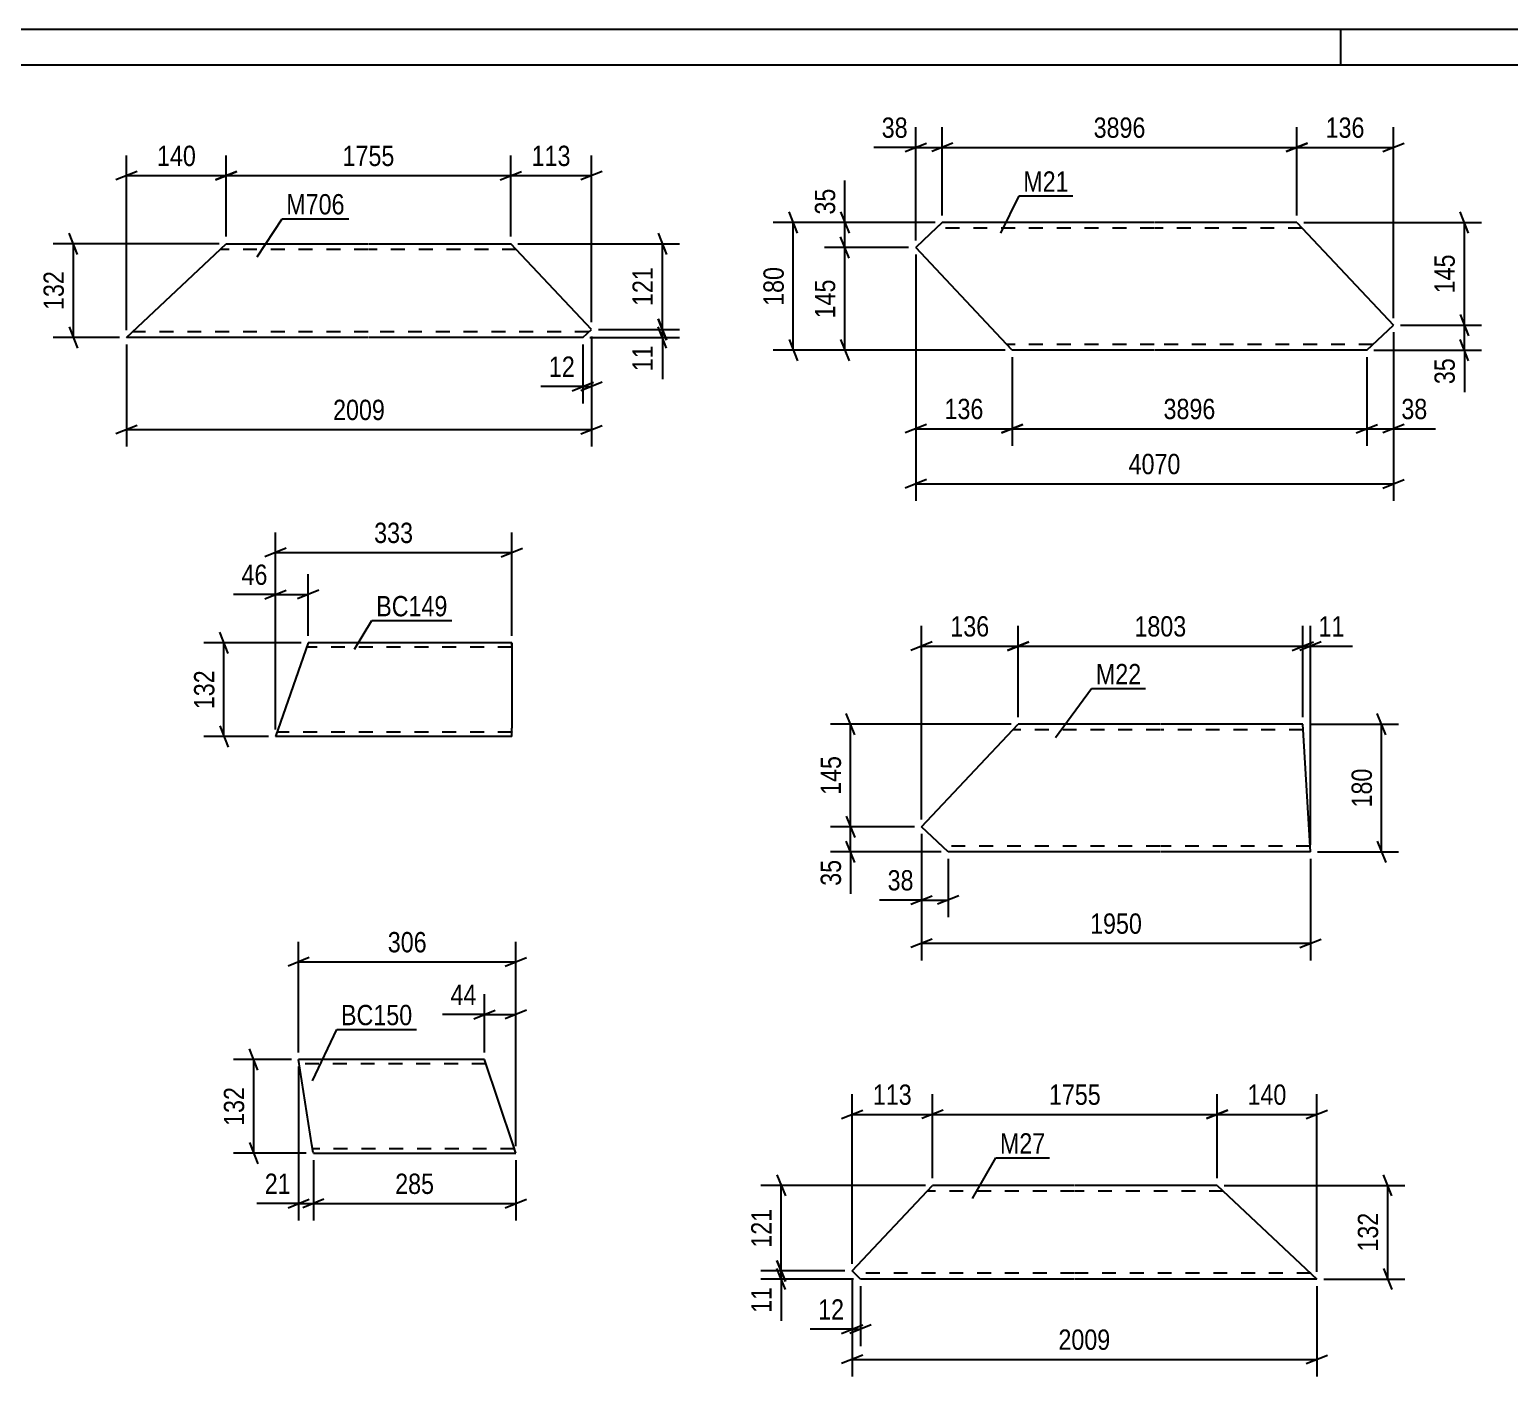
# Model space of a CAD drawing. Header units: millimetres. Extents: x 0 to 594, y 0 to 420.
# Drawn here: x 199.2 to 407.7, y 230.2 to 420 of the extents above; entities that cross this region are included whole.
import ezdxf

# ---------------------------------------------------------------- set-up
doc = ezdxf.new("R2010")
doc.units = ezdxf.units.MM
doc.linetypes.add('DXK_LINE_DOT2', pattern=[3.9198, 1.9599, -1.9599])
doc.styles.add('Arial Narrow', font='ARIALN.TTF', dxfattribs={"height": 0.2})

# ---------------------------------------------------------------- blocks, each defined once
blk = doc.blocks.new('Unknown-389636974-24141')
at = {"color": 5, "linetype": 'Continuous'}
for p, q in [((594, 420), (0, 420)), ((384, 415), (384, 420)), ((589, 415), (5, 415))]:
    blk.add_line(p, q, dxfattribs=at)
blk = doc.blocks.new('Part-389636974-56845 - 56841')
at = {"color": 2, "linetype": 'Continuous'}
for p, q in [((327.84, 392.81), (326.14, 391.21)), ((357.69, 392.81), (327.84, 392.81)), ((377.79, 392.81), (357.79, 392.81)), ((377.79, 392.81), (391.4, 378.34)), ((326.14, 391.21), (324.09, 389.28)), ((336.19, 376.41), (324.09, 389.28)), ((387.64, 374.81), (391.4, 378.34)), ((337.69, 374.81), (336.19, 376.41)), ((357.69, 374.81), (337.69, 374.81)), ((387.64, 374.81), (357.79, 374.81))]:
    blk.add_line(p, q, dxfattribs=at)
at = {"color": 7, "linetype": 'DXK_LINE_DOT2'}
for p, q in [((327.84, 392.81), (326.79, 391.82)), ((357.69, 392.01), (326.99, 392.01)), ((378.54, 392.01), (357.79, 392.01)), ((337.58, 374.93), (336.19, 376.41)), ((357.69, 375.61), (336.94, 375.61)), ((388.49, 375.61), (357.79, 375.61))]:
    blk.add_line(p, q, dxfattribs=at)
blk = doc.blocks.new('Part-389636974-56893 - 56892')
at = {"color": 2, "linetype": 'Continuous'}
for p, q in [((315.12, 245.04), (326.47, 257.11)), ((346.47, 257.11), (326.47, 257.11)), ((366.57, 257.11), (346.57, 257.11)), ((366.57, 257.11), (380.6, 243.91)), ((316.32, 243.91), (315.12, 245.04)), ((346.47, 243.91), (316.32, 243.91)), ((380.6, 243.91), (346.57, 243.91))]:
    blk.add_line(p, q, dxfattribs=at)
at = {"color": 7, "linetype": 'DXK_LINE_DOT2'}
for p, q in [((346.47, 256.31), (325.71, 256.31)), ((367.42, 256.31), (346.57, 256.31)), ((346.47, 244.71), (315.47, 244.71)), ((379.75, 244.71), (346.57, 244.71)), ((379.5, 244.94), (379.55, 244.9)), ((379.69, 244.77), (379.75, 244.71))]:
    blk.add_line(p, q, dxfattribs=at)
blk = doc.blocks.new('Part-389636974-56856 - 56855')
at = {"color": 2, "linetype": 'Continuous'}
for p, q in [((324.91, 307.65), (338.52, 322.11)), ((358.52, 322.11), (338.52, 322.11)), ((378.62, 322.11), (358.62, 322.11)), ((379.72, 304.11), (378.62, 322.11)), ((328.67, 304.11), (324.91, 307.65)), ((358.52, 304.11), (328.67, 304.11)), ((379.72, 304.11), (358.62, 304.11))]:
    blk.add_line(p, q, dxfattribs=at)
at = {"color": 7, "linetype": 'DXK_LINE_DOT2'}
for p, q in [((358.52, 321.31), (337.77, 321.31)), ((378.67, 321.31), (358.62, 321.31)), ((328.67, 304.11), (326.97, 305.71)), ((358.52, 304.91), (327.82, 304.91)), ((379.68, 304.91), (358.62, 304.91)), ((379.68, 304.91), (379.67, 304.98))]:
    blk.add_line(p, q, dxfattribs=at)
blk = doc.blocks.new('Part-389636974-60917 - 60916')
at = {"color": 2, "linetype": 'Continuous'}
for p, q in [((263.32, 274.84), (237.14, 274.84)), ((239.02, 262.84), (237.14, 274.84)), ((267.35, 262.84), (263.32, 274.84)), ((239.2, 261.73), (239.02, 262.84)), ((267.75, 261.64), (267.35, 262.84)), ((239.2, 261.73), (239.21, 261.64)), ((239.21, 261.64), (267.75, 261.64))]:
    blk.add_line(p, q, dxfattribs=at)
at = {"color": 7, "linetype": 'DXK_LINE_DOT2'}
for p, q in [((263.52, 274.24), (237.23, 274.24)), ((239.16, 261.99), (239.02, 262.84)), ((267.55, 262.24), (239.12, 262.24))]:
    blk.add_line(p, q, dxfattribs=at)
blk = doc.blocks.new('Part-389636974-60925 - 60924')
at = {"color": 2, "linetype": 'Continuous'}
for p, q in [((238.49, 333.56), (233.87, 320.36)), ((267.18, 333.56), (238.49, 333.56)), ((267.18, 333.56), (267.18, 333.47)), ((267.18, 333.47), (267.18, 333.21)), ((267.18, 333.21), (267.18, 332.36)), ((267.18, 332.36), (267.18, 321.56)), ((267.18, 320.36), (267.18, 321.56)), ((267.18, 320.36), (233.87, 320.36))]:
    blk.add_line(p, q, dxfattribs=at)
at = {"color": 7, "linetype": 'DXK_LINE_DOT2'}
for p, q in [((267.18, 332.96), (238.28, 332.96)), ((267.18, 333.21), (267.18, 333.56)), ((267.18, 332.82), (267.18, 332.36)), ((267.18, 320.96), (267.18, 321.56)), ((267.18, 320.96), (234.08, 320.96)), ((267.18, 321.01), (267.18, 320.96)), ((267.18, 320.36), (267.18, 320.46))]:
    blk.add_line(p, q, dxfattribs=at)
blk = doc.blocks.new('Part-389636974-57130 - 57129')
at = {"color": 2, "linetype": 'Continuous'}
for p, q in [((212.9, 376.62), (226.94, 389.82)), ((226.94, 389.82), (246.94, 389.82)), ((247.04, 389.82), (267.04, 389.82)), ((278.39, 377.75), (267.04, 389.82)), ((277.18, 376.62), (278.39, 377.75)), ((246.94, 376.62), (212.9, 376.62)), ((277.18, 376.62), (247.04, 376.62))]:
    blk.add_line(p, q, dxfattribs=at)
at = {"color": 7, "linetype": 'DXK_LINE_DOT2'}
for p, q in [((246.94, 389.02), (226.09, 389.02)), ((267.79, 389.02), (247.04, 389.02)), ((213.75, 377.42), (213.82, 377.48)), ((246.94, 377.42), (213.75, 377.42)), ((278.03, 377.42), (247.04, 377.42))]:
    blk.add_line(p, q, dxfattribs=at)
blk = doc.blocks.new('StraightDimension-389636974-57351 - 56841')
at = {"color": 7, "linetype": 'Continuous'}
for p, q in [((400.8, 379.84), (402, 376.84)), ((392.4, 378.34), (403.8, 378.34)), ((401.4, 374.81), (401.4, 378.34)), ((402, 373.31), (400.8, 376.31)), ((388.64, 374.81), (403.8, 374.81))]:
    blk.add_line(p, q, dxfattribs=at)
at = {"color": 0}
blk.add_wipeout([(400.65, 374.28), (396.45, 374.28), (396.45, 369.43), (400.65, 369.43)], dxfattribs=at)
at = {"color": 7, "linetype": 'Continuous'}
blk.add_line((401.4, 374.81), (401.4, 368.9), dxfattribs=at)
blk.add_line((401.4, 374.81), (401.4, 368.9), dxfattribs=at)
at = {"color": 3, "style": 'Arial Narrow'}
blk.add_text('35', height=2.863, rotation=90.0002, dxfattribs=at).set_placement((400.05, 370.03))
blk = doc.blocks.new('StraightDimension-389636974-57342 - 56841')
at = {"color": 7, "linetype": 'Continuous'}
for p, q in [((313.49, 394.31), (314.69, 391.31)), ((326.84, 392.81), (311.24, 392.81)), ((314.09, 389.28), (314.09, 392.81)), ((314.69, 387.78), (313.49, 390.78)), ((323.09, 389.28), (311.24, 389.28))]:
    blk.add_line(p, q, dxfattribs=at)
at = {"color": 0}
blk.add_wipeout([(313.34, 398.19), (309.14, 398.19), (309.14, 393.33), (313.34, 393.33)], dxfattribs=at)
at = {"color": 7, "linetype": 'Continuous'}
blk.add_line((314.09, 392.81), (314.09, 398.71), dxfattribs=at)
blk.add_line((314.09, 392.81), (314.09, 398.71), dxfattribs=at)
at = {"color": 3, "style": 'Arial Narrow'}
blk.add_text('35', height=2.863, rotation=90.0002, dxfattribs=at).set_placement((312.74, 393.93))
blk = doc.blocks.new('StraightDimension-389636974-57343 - 56841')
at = {"color": 7, "linetype": 'Continuous'}
for p, q in [((314.69, 387.78), (313.49, 390.78)), ((323.09, 389.28), (311.24, 389.28)), ((314.09, 374.81), (314.09, 389.28)), ((313.49, 376.31), (314.69, 373.31)), ((336.69, 374.81), (311.24, 374.81))]:
    blk.add_line(p, q, dxfattribs=at)
at = {"color": 0}
blk.add_wipeout([(313.34, 385.38), (309.14, 385.38), (309.14, 378.7), (313.34, 378.7)], dxfattribs=at)
at = {"color": 3, "style": 'Arial Narrow'}
blk.add_text('145', height=2.863, rotation=90.0002, dxfattribs=at).set_placement((312.74, 379.3))
blk = doc.blocks.new('StraightDimension-389636974-57358 - 56841')
at = {"color": 7, "linetype": 'Continuous'}
for p, q in [((324.09, 388.28), (324.09, 353.59)), ((391.4, 377.34), (391.4, 353.59)), ((325.59, 356.59), (322.59, 355.39)), ((389.9, 355.39), (392.9, 356.59)), ((324.09, 355.99), (391.4, 355.99))]:
    blk.add_line(p, q, dxfattribs=at)
at = {"color": 0}
blk.add_wipeout([(362, 356.74), (362, 360.94), (353.49, 360.94), (353.49, 356.74)], dxfattribs=at)
at = {"color": 3, "style": 'Arial Narrow'}
blk.add_text('4070', height=2.863, dxfattribs=at).set_placement((354.09, 357.34))
blk = doc.blocks.new('StraightDimension-389636974-57350 - 56841')
at = {"color": 7, "linetype": 'Continuous'}
for p, q in [((402, 391.31), (400.8, 394.31)), ((378.79, 392.81), (403.8, 392.81)), ((401.4, 378.34), (401.4, 392.81)), ((400.8, 379.84), (402, 376.84)), ((392.4, 378.34), (403.8, 378.34))]:
    blk.add_line(p, q, dxfattribs=at)
at = {"color": 0}
blk.add_wipeout([(400.65, 388.92), (396.45, 388.92), (396.45, 382.23), (400.65, 382.23)], dxfattribs=at)
at = {"color": 3, "style": 'Arial Narrow'}
blk.add_text('145', height=2.863, rotation=90.0002, dxfattribs=at).set_placement((400.05, 382.83))
blk = doc.blocks.new('StraightDimension-389636974-63419 - 56841')
at = {"color": 7, "linetype": 'Continuous'}
for p, q in [((391.4, 377.34), (391.4, 361.35)), ((387.64, 373.81), (387.64, 361.35)), ((386.14, 363.15), (389.14, 364.35)), ((387.64, 363.75), (391.4, 363.75)), ((392.9, 364.35), (389.9, 363.15))]:
    blk.add_line(p, q, dxfattribs=at)
at = {"color": 0}
blk.add_wipeout([(396.78, 364.5), (396.78, 368.7), (391.92, 368.7), (391.92, 364.5)], dxfattribs=at)
at = {"color": 7, "linetype": 'Continuous'}
blk.add_line((391.4, 363.75), (397.31, 363.75), dxfattribs=at)
blk.add_line((391.4, 363.75), (397.31, 363.75), dxfattribs=at)
at = {"color": 3, "style": 'Arial Narrow'}
blk.add_text('38', height=2.863, dxfattribs=at).set_placement((392.52, 365.1))
blk = doc.blocks.new('StraightDimension-389636974-63420 - 56841')
at = {"color": 7, "linetype": 'Continuous'}
for p, q in [((337.69, 373.81), (337.69, 361.35)), ((387.64, 373.81), (387.64, 361.35)), ((339.19, 364.35), (336.19, 363.15)), ((337.69, 363.75), (387.64, 363.75)), ((386.14, 363.15), (389.14, 364.35))]:
    blk.add_line(p, q, dxfattribs=at)
at = {"color": 0}
blk.add_wipeout([(366.92, 364.5), (366.92, 368.7), (358.41, 368.7), (358.41, 364.5)], dxfattribs=at)
at = {"color": 3, "style": 'Arial Narrow'}
blk.add_text('3896', height=2.863, dxfattribs=at).set_placement((359.01, 365.1))
blk = doc.blocks.new('StraightDimension-389636974-63421 - 56841')
at = {"color": 7, "linetype": 'Continuous'}
for p, q in [((324.09, 388.28), (324.09, 361.35)), ((337.69, 373.81), (337.69, 361.35)), ((325.59, 364.35), (322.59, 363.15)), ((324.09, 363.75), (337.69, 363.75)), ((336.19, 363.15), (339.19, 364.35))]:
    blk.add_line(p, q, dxfattribs=at)
at = {"color": 0}
blk.add_wipeout([(334.23, 364.5), (334.23, 368.7), (327.55, 368.7), (327.55, 364.5)], dxfattribs=at)
at = {"color": 3, "style": 'Arial Narrow'}
blk.add_text('136', height=2.863, dxfattribs=at).set_placement((328.15, 365.1))
blk = doc.blocks.new('StraightDimension-389636974-63492 - 56841')
at = {"color": 7, "linetype": 'Continuous'}
for p, q in [((377.79, 393.81), (377.79, 406.25)), ((391.4, 379.34), (391.4, 406.25)), ((379.29, 404), (376.29, 402.8)), ((377.79, 403.4), (391.4, 403.4)), ((389.9, 402.8), (392.9, 404))]:
    blk.add_line(p, q, dxfattribs=at)
at = {"color": 0}
blk.add_wipeout([(387.94, 404.15), (387.94, 408.35), (381.25, 408.35), (381.25, 404.15)], dxfattribs=at)
at = {"color": 3, "style": 'Arial Narrow'}
blk.add_text('136', height=2.863, dxfattribs=at).set_placement((381.85, 404.75))
blk = doc.blocks.new('StraightDimension-389636974-63493 - 56841')
at = {"color": 7, "linetype": 'Continuous'}
for p, q in [((327.84, 393.81), (327.84, 406.25)), ((377.79, 393.81), (377.79, 406.25)), ((329.34, 404), (326.34, 402.8)), ((327.84, 403.4), (377.79, 403.4)), ((376.29, 402.8), (379.29, 404))]:
    blk.add_line(p, q, dxfattribs=at)
at = {"color": 0}
blk.add_wipeout([(357.07, 404.15), (357.07, 408.35), (348.56, 408.35), (348.56, 404.15)], dxfattribs=at)
at = {"color": 3, "style": 'Arial Narrow'}
blk.add_text('3896', height=2.863, dxfattribs=at).set_placement((349.16, 404.75))
blk = doc.blocks.new('StraightDimension-389636974-63494 - 56841')
at = {"color": 7, "linetype": 'Continuous'}
for p, q in [((324.09, 390.28), (324.09, 406.25)), ((327.84, 393.81), (327.84, 406.25)), ((322.59, 402.8), (325.59, 404)), ((324.09, 403.4), (327.84, 403.4)), ((329.34, 404), (326.34, 402.8))]:
    blk.add_line(p, q, dxfattribs=at)
at = {"color": 0}
blk.add_wipeout([(323.56, 404.15), (323.56, 408.35), (318.7, 408.35), (318.7, 404.15)], dxfattribs=at)
at = {"color": 7, "linetype": 'Continuous'}
blk.add_line((324.09, 403.4), (318.18, 403.4), dxfattribs=at)
blk.add_line((324.09, 403.4), (318.18, 403.4), dxfattribs=at)
at = {"color": 3, "style": 'Arial Narrow'}
blk.add_text('38', height=2.863, dxfattribs=at).set_placement((319.3, 404.75))
blk = doc.blocks.new('StraightDimension-389636974-76451 - 56841')
at = {"color": 7, "linetype": 'Continuous'}
for p, q in [((307.44, 391.31), (306.24, 394.31)), ((326.84, 392.81), (303.99, 392.81)), ((306.84, 374.81), (306.84, 392.81)), ((306.24, 376.31), (307.44, 373.31)), ((336.69, 374.81), (303.99, 374.81))]:
    blk.add_line(p, q, dxfattribs=at)
at = {"color": 0}
blk.add_wipeout([(306.09, 387.15), (301.89, 387.15), (301.89, 380.46), (306.09, 380.46)], dxfattribs=at)
at = {"color": 3, "style": 'Arial Narrow'}
blk.add_text('180', height=2.863, rotation=90.0002, dxfattribs=at).set_placement((305.49, 381.06))
blk = doc.blocks.new('StraightDimension-389636974-60706 - 56892')
at = {"color": 7, "linetype": 'Continuous'}
for p, q in [((304.52, 258.61), (305.72, 255.61)), ((325.47, 257.11), (302.27, 257.11)), ((305.12, 245.04), (305.12, 257.11)), ((305.72, 243.54), (304.52, 246.54)), ((314.12, 245.04), (302.27, 245.04))]:
    blk.add_line(p, q, dxfattribs=at)
at = {"color": 0}
blk.add_wipeout([(304.37, 254.42), (300.17, 254.42), (300.17, 247.73), (304.37, 247.73)], dxfattribs=at)
at = {"color": 3, "style": 'Arial Narrow'}
blk.add_text('121', height=2.863, rotation=90.0002, dxfattribs=at).set_placement((303.77, 248.33))
blk = doc.blocks.new('StraightDimension-389636974-63825 - 56892')
at = {"color": 7, "linetype": 'Continuous'}
for p, q in [((366.57, 258.11), (366.57, 269.96)), ((380.6, 244.91), (380.6, 269.96)), ((368.07, 267.71), (365.07, 266.51)), ((366.57, 267.11), (380.6, 267.11)), ((379.1, 266.51), (382.1, 267.71))]:
    blk.add_line(p, q, dxfattribs=at)
at = {"color": 0}
blk.add_wipeout([(376.93, 267.86), (376.93, 272.06), (370.24, 272.06), (370.24, 267.86)], dxfattribs=at)
at = {"color": 3, "style": 'Arial Narrow'}
blk.add_text('140', height=2.863, dxfattribs=at).set_placement((370.84, 268.46))
blk = doc.blocks.new('StraightDimension-389636974-60709 - 56892')
at = {"color": 7, "linetype": 'Continuous'}
for p, q in [((315.12, 244.04), (315.12, 234.43)), ((316.32, 242.91), (316.32, 234.43)), ((313.62, 236.23), (316.62, 237.43)), ((317.82, 237.43), (314.82, 236.23)), ((315.12, 236.83), (316.32, 236.83))]:
    blk.add_line(p, q, dxfattribs=at)
at = {"color": 0}
blk.add_wipeout([(314.59, 237.58), (314.59, 241.78), (309.74, 241.78), (309.74, 237.58)], dxfattribs=at)
at = {"color": 7, "linetype": 'Continuous'}
blk.add_line((315.12, 236.83), (309.21, 236.83), dxfattribs=at)
blk.add_line((315.12, 236.83), (309.21, 236.83), dxfattribs=at)
at = {"color": 3, "style": 'Arial Narrow'}
blk.add_text('12', height=2.863, dxfattribs=at).set_placement((310.34, 238.18))
blk = doc.blocks.new('StraightDimension-389636974-57514 - 56892')
at = {"color": 7, "linetype": 'Continuous'}
for p, q in [((391.2, 255.61), (390, 258.61)), ((367.57, 257.11), (393, 257.11)), ((390.6, 243.91), (390.6, 257.11)), ((390, 245.41), (391.2, 242.41)), ((381.6, 243.91), (393, 243.91))]:
    blk.add_line(p, q, dxfattribs=at)
at = {"color": 0}
blk.add_wipeout([(389.85, 253.85), (385.65, 253.85), (385.65, 247.17), (389.85, 247.17)], dxfattribs=at)
at = {"color": 3, "style": 'Arial Narrow'}
blk.add_text('132', height=2.863, rotation=90.0002, dxfattribs=at).set_placement((389.25, 247.77))
blk = doc.blocks.new('StraightDimension-389636974-60707 - 56892')
at = {"color": 7, "linetype": 'Continuous'}
for p, q in [((304.52, 246.54), (305.72, 243.54)), ((314.12, 245.04), (302.27, 245.04)), ((305.72, 242.41), (304.52, 245.41)), ((305.12, 243.91), (305.12, 245.04)), ((315.32, 243.91), (302.27, 243.91))]:
    blk.add_line(p, q, dxfattribs=at)
at = {"color": 0}
blk.add_wipeout([(304.37, 243.38), (300.17, 243.38), (300.17, 238.53), (304.37, 238.53)], dxfattribs=at)
at = {"color": 7, "linetype": 'Continuous'}
blk.add_line((305.12, 243.91), (305.12, 238), dxfattribs=at)
blk.add_line((305.12, 243.91), (305.12, 238), dxfattribs=at)
at = {"color": 3, "style": 'Arial Narrow'}
blk.add_text('11', height=2.863, rotation=90.0002, dxfattribs=at).set_placement((303.77, 239.13))
blk = doc.blocks.new('StraightDimension-389636974-57520 - 56892')
at = {"color": 7, "linetype": 'Continuous'}
for p, q in [((315.12, 244.04), (315.12, 230.18)), ((380.6, 242.91), (380.6, 230.18)), ((316.62, 233.18), (313.62, 231.98)), ((315.12, 232.58), (380.6, 232.58)), ((379.1, 231.98), (382.1, 233.18))]:
    blk.add_line(p, q, dxfattribs=at)
at = {"color": 0}
blk.add_wipeout([(352.12, 233.33), (352.12, 237.53), (343.6, 237.53), (343.6, 233.33)], dxfattribs=at)
at = {"color": 3, "style": 'Arial Narrow'}
blk.add_text('2009', height=2.863, dxfattribs=at).set_placement((344.2, 233.93))
blk = doc.blocks.new('StraightDimension-389636974-63826 - 56892')
at = {"color": 7, "linetype": 'Continuous'}
for p, q in [((326.47, 258.11), (326.47, 269.96)), ((366.57, 258.11), (366.57, 269.96)), ((327.97, 267.71), (324.97, 266.51)), ((326.47, 267.11), (366.57, 267.11)), ((365.07, 266.51), (368.07, 267.71))]:
    blk.add_line(p, q, dxfattribs=at)
at = {"color": 0}
blk.add_wipeout([(350.77, 267.86), (350.77, 272.06), (342.26, 272.06), (342.26, 267.86)], dxfattribs=at)
at = {"color": 3, "style": 'Arial Narrow'}
blk.add_text('1755', height=2.863, dxfattribs=at).set_placement((342.86, 268.46))
blk = doc.blocks.new('StraightDimension-389636974-63827 - 56892')
at = {"color": 7, "linetype": 'Continuous'}
for p, q in [((315.12, 246.04), (315.12, 269.96)), ((326.47, 258.11), (326.47, 269.96)), ((313.62, 266.51), (316.62, 267.71)), ((315.12, 267.11), (326.47, 267.11)), ((327.97, 267.71), (324.97, 266.51))]:
    blk.add_line(p, q, dxfattribs=at)
at = {"color": 0}
blk.add_wipeout([(324.13, 267.86), (324.13, 272.06), (317.45, 272.06), (317.45, 267.86)], dxfattribs=at)
at = {"color": 3, "style": 'Arial Narrow'}
blk.add_text('113', height=2.863, dxfattribs=at).set_placement((318.05, 268.46))
blk = doc.blocks.new('StraightDimension-389636974-63566 - 56855')
at = {"color": 7, "linetype": 'Continuous'}
for p, q in [((378.62, 323.11), (378.62, 335.96)), ((379.72, 305.11), (379.72, 335.96)), ((377.12, 332.51), (380.12, 333.71)), ((381.22, 333.71), (378.22, 332.51)), ((378.62, 333.11), (379.72, 333.11))]:
    blk.add_line(p, q, dxfattribs=at)
at = {"color": 0}
blk.add_wipeout([(385.11, 333.86), (385.11, 338.06), (380.25, 338.06), (380.25, 333.86)], dxfattribs=at)
at = {"color": 7, "linetype": 'Continuous'}
blk.add_line((379.72, 333.11), (385.63, 333.11), dxfattribs=at)
blk.add_line((379.72, 333.11), (385.63, 333.11), dxfattribs=at)
at = {"color": 3, "style": 'Arial Narrow'}
blk.add_text('11', height=2.863, dxfattribs=at).set_placement((380.85, 334.46))
blk = doc.blocks.new('StraightDimension-389636974-57382 - 56855')
at = {"color": 7, "linetype": 'Continuous'}
for p, q in [((390.32, 320.61), (389.12, 323.61)), ((379.62, 322.11), (392.12, 322.11)), ((389.72, 304.11), (389.72, 322.11)), ((389.12, 305.61), (390.32, 302.61)), ((380.72, 304.11), (392.12, 304.11))]:
    blk.add_line(p, q, dxfattribs=at)
at = {"color": 0}
blk.add_wipeout([(388.97, 316.46), (384.77, 316.46), (384.77, 309.77), (388.97, 309.77)], dxfattribs=at)
at = {"color": 3, "style": 'Arial Narrow'}
blk.add_text('180', height=2.863, rotation=90.0002, dxfattribs=at).set_placement((388.37, 310.37))
blk = doc.blocks.new('StraightDimension-389636974-57374 - 56855')
at = {"color": 7, "linetype": 'Continuous'}
for p, q in [((315.51, 320.61), (314.31, 323.61)), ((337.52, 322.11), (312.06, 322.11)), ((314.91, 307.65), (314.91, 322.11)), ((314.31, 309.15), (315.51, 306.15)), ((323.91, 307.65), (312.06, 307.65))]:
    blk.add_line(p, q, dxfattribs=at)
at = {"color": 0}
blk.add_wipeout([(314.16, 318.22), (309.96, 318.22), (309.96, 311.54), (314.16, 311.54)], dxfattribs=at)
at = {"color": 3, "style": 'Arial Narrow'}
blk.add_text('145', height=2.863, rotation=90.0002, dxfattribs=at).set_placement((313.56, 312.14))
blk = doc.blocks.new('StraightDimension-389636974-63567 - 56855')
at = {"color": 7, "linetype": 'Continuous'}
for p, q in [((338.52, 323.11), (338.52, 335.96)), ((378.62, 323.11), (378.62, 335.96)), ((340.02, 333.71), (337.02, 332.51)), ((377.12, 332.51), (380.12, 333.71)), ((338.52, 333.11), (378.62, 333.11))]:
    blk.add_line(p, q, dxfattribs=at)
at = {"color": 0}
blk.add_wipeout([(362.82, 333.86), (362.82, 338.06), (354.31, 338.06), (354.31, 333.86)], dxfattribs=at)
at = {"color": 3, "style": 'Arial Narrow'}
blk.add_text('1803', height=2.863, dxfattribs=at).set_placement((354.91, 334.46))
blk = doc.blocks.new('StraightDimension-389636974-57375 - 56855')
at = {"color": 7, "linetype": 'Continuous'}
for p, q in [((314.31, 309.15), (315.51, 306.15)), ((323.91, 307.65), (312.06, 307.65)), ((314.91, 304.11), (314.91, 307.65)), ((315.51, 302.61), (314.31, 305.61)), ((327.67, 304.11), (312.06, 304.11))]:
    blk.add_line(p, q, dxfattribs=at)
at = {"color": 0}
blk.add_wipeout([(314.16, 303.59), (309.96, 303.59), (309.96, 298.73), (314.16, 298.73)], dxfattribs=at)
at = {"color": 7, "linetype": 'Continuous'}
blk.add_line((314.91, 304.11), (314.91, 298.21), dxfattribs=at)
blk.add_line((314.91, 304.11), (314.91, 298.21), dxfattribs=at)
at = {"color": 3, "style": 'Arial Narrow'}
blk.add_text('35', height=2.863, rotation=90.0002, dxfattribs=at).set_placement((313.56, 299.33))
blk = doc.blocks.new('StraightDimension-389636974-57388 - 56855')
at = {"color": 7, "linetype": 'Continuous'}
for p, q in [((324.91, 306.65), (324.91, 288.82)), ((379.72, 303.11), (379.72, 288.82)), ((326.41, 291.82), (323.41, 290.62)), ((324.91, 291.22), (379.72, 291.22)), ((378.22, 290.62), (381.22, 291.82))]:
    blk.add_line(p, q, dxfattribs=at)
at = {"color": 0}
blk.add_wipeout([(356.57, 291.97), (356.57, 296.17), (348.06, 296.17), (348.06, 291.97)], dxfattribs=at)
at = {"color": 3, "style": 'Arial Narrow'}
blk.add_text('1950', height=2.863, dxfattribs=at).set_placement((348.66, 292.57))
blk = doc.blocks.new('StraightDimension-389636974-63568 - 56855')
at = {"color": 7, "linetype": 'Continuous'}
for p, q in [((324.91, 308.65), (324.91, 335.96)), ((338.52, 323.11), (338.52, 335.96)), ((326.41, 333.71), (323.41, 332.51)), ((337.02, 332.51), (340.02, 333.71)), ((324.91, 333.11), (338.52, 333.11))]:
    blk.add_line(p, q, dxfattribs=at)
at = {"color": 0}
blk.add_wipeout([(335.06, 333.86), (335.06, 338.06), (328.37, 338.06), (328.37, 333.86)], dxfattribs=at)
at = {"color": 3, "style": 'Arial Narrow'}
blk.add_text('136', height=2.863, dxfattribs=at).set_placement((328.97, 334.46))
blk = doc.blocks.new('StraightDimension-389636974-63609 - 56855')
at = {"color": 7, "linetype": 'Continuous'}
for p, q in [((324.91, 306.65), (324.91, 294.92)), ((328.67, 303.11), (328.67, 294.92)), ((323.41, 296.72), (326.41, 297.92)), ((324.91, 297.32), (328.67, 297.32)), ((330.17, 297.92), (327.17, 296.72))]:
    blk.add_line(p, q, dxfattribs=at)
at = {"color": 0}
blk.add_wipeout([(324.39, 298.07), (324.39, 302.27), (319.53, 302.27), (319.53, 298.07)], dxfattribs=at)
at = {"color": 7, "linetype": 'Continuous'}
blk.add_line((324.91, 297.32), (319.01, 297.32), dxfattribs=at)
blk.add_line((324.91, 297.32), (319.01, 297.32), dxfattribs=at)
at = {"color": 3, "style": 'Arial Narrow'}
blk.add_text('38', height=2.863, dxfattribs=at).set_placement((320.13, 298.67))
blk = doc.blocks.new('StraightDimension-389636974-61122 - 60916')
at = {"color": 7, "linetype": 'Continuous'}
for p, q in [((237.14, 275.84), (237.14, 291.45)), ((267.75, 262.64), (267.75, 291.45)), ((238.64, 289.2), (235.64, 288)), ((237.14, 288.6), (267.75, 288.6)), ((266.25, 288), (269.25, 289.2))]:
    blk.add_line(p, q, dxfattribs=at)
at = {"color": 0}
blk.add_wipeout([(255.79, 289.35), (255.79, 293.55), (249.1, 293.55), (249.1, 289.35)], dxfattribs=at)
at = {"color": 3, "style": 'Arial Narrow'}
blk.add_text('306', height=2.863, dxfattribs=at).set_placement((249.7, 289.95))
blk = doc.blocks.new('StraightDimension-389636974-61034 - 60916')
at = {"color": 7, "linetype": 'Continuous'}
for p, q in [((263.32, 275.84), (263.32, 284.04)), ((267.75, 262.64), (267.75, 284.04)), ((261.82, 280.59), (264.82, 281.79)), ((269.25, 281.79), (266.25, 280.59)), ((263.32, 281.19), (267.75, 281.19))]:
    blk.add_line(p, q, dxfattribs=at)
at = {"color": 0}
blk.add_wipeout([(262.79, 281.94), (262.79, 286.14), (257.94, 286.14), (257.94, 281.94)], dxfattribs=at)
at = {"color": 7, "linetype": 'Continuous'}
blk.add_line((263.32, 281.19), (257.41, 281.19), dxfattribs=at)
blk.add_line((263.32, 281.19), (257.41, 281.19), dxfattribs=at)
at = {"color": 3, "style": 'Arial Narrow'}
blk.add_text('44', height=2.863, dxfattribs=at).set_placement((258.54, 282.54))
blk = doc.blocks.new('StraightDimension-389636974-61069 - 60916')
at = {"color": 7, "linetype": 'Continuous'}
for p, q in [((239.21, 260.64), (239.21, 252.15)), ((267.75, 260.64), (267.75, 252.15)), ((240.71, 255.15), (237.71, 253.95)), ((239.21, 254.55), (267.75, 254.55)), ((266.25, 253.95), (269.25, 255.15))]:
    blk.add_line(p, q, dxfattribs=at)
at = {"color": 0}
blk.add_wipeout([(256.82, 255.3), (256.82, 259.5), (250.14, 259.5), (250.14, 255.3)], dxfattribs=at)
at = {"color": 3, "style": 'Arial Narrow'}
blk.add_text('285', height=2.863, dxfattribs=at).set_placement((250.74, 255.9))
blk = doc.blocks.new('StraightDimension-389636974-61070 - 60916')
at = {"color": 7, "linetype": 'Continuous'}
for p, q in [((237.14, 273.84), (237.14, 252.15)), ((239.21, 260.64), (239.21, 252.15)), ((235.64, 253.95), (238.64, 255.15)), ((237.14, 254.55), (239.21, 254.55)), ((240.71, 255.15), (237.71, 253.95))]:
    blk.add_line(p, q, dxfattribs=at)
at = {"color": 0}
blk.add_wipeout([(236.62, 255.3), (236.62, 259.5), (231.76, 259.5), (231.76, 255.3)], dxfattribs=at)
at = {"color": 7, "linetype": 'Continuous'}
blk.add_line((237.14, 254.55), (231.23, 254.55), dxfattribs=at)
blk.add_line((237.14, 254.55), (231.23, 254.55), dxfattribs=at)
at = {"color": 3, "style": 'Arial Narrow'}
blk.add_text('21', height=2.863, dxfattribs=at).set_placement((232.36, 255.9))
blk = doc.blocks.new('StraightDimension-389636974-61104 - 60916')
at = {"color": 7, "linetype": 'Continuous'}
for p, q in [((231.41, 273.34), (230.21, 276.34)), ((236.14, 274.84), (227.96, 274.84)), ((230.81, 261.64), (230.81, 274.84)), ((230.21, 263.14), (231.41, 260.14)), ((238.21, 261.64), (227.96, 261.64))]:
    blk.add_line(p, q, dxfattribs=at)
at = {"color": 0}
blk.add_wipeout([(230.06, 271.58), (225.86, 271.58), (225.86, 264.89), (230.06, 264.89)], dxfattribs=at)
at = {"color": 3, "style": 'Arial Narrow'}
blk.add_text('132', height=2.863, rotation=90.0002, dxfattribs=at).set_placement((229.46, 265.49))
blk = doc.blocks.new('StraightDimension-389636974-60932 - 60924')
at = {"color": 7, "linetype": 'Continuous'}
for p, q in [((227.21, 332.06), (226.01, 335.06)), ((237.49, 333.56), (223.76, 333.56)), ((226.61, 320.36), (226.61, 333.56)), ((226.01, 321.86), (227.21, 318.86)), ((232.87, 320.36), (223.76, 320.36))]:
    blk.add_line(p, q, dxfattribs=at)
at = {"color": 0}
blk.add_wipeout([(225.86, 330.31), (221.66, 330.31), (221.66, 323.62), (225.86, 323.62)], dxfattribs=at)
at = {"color": 3, "style": 'Arial Narrow'}
blk.add_text('132', height=2.863, rotation=90.0002, dxfattribs=at).set_placement((225.26, 324.22))
blk = doc.blocks.new('StraightDimension-389636974-63775 - 60924')
at = {"color": 7, "linetype": 'Continuous'}
for p, q in [((233.87, 321.36), (233.87, 349.14)), ((267.18, 334.56), (267.18, 349.14)), ((235.37, 346.89), (232.37, 345.69)), ((233.87, 346.29), (267.18, 346.29)), ((265.68, 345.69), (268.68, 346.89))]:
    blk.add_line(p, q, dxfattribs=at)
at = {"color": 0}
blk.add_wipeout([(253.87, 347.04), (253.87, 351.24), (247.18, 351.24), (247.18, 347.04)], dxfattribs=at)
at = {"color": 3, "style": 'Arial Narrow'}
blk.add_text('333', height=2.863, dxfattribs=at).set_placement((247.78, 347.64))
blk = doc.blocks.new('StraightDimension-389636974-60950 - 60924')
at = {"color": 7, "linetype": 'Continuous'}
for p, q in [((233.87, 321.36), (233.87, 343.24)), ((238.49, 334.56), (238.49, 343.24)), ((232.37, 339.79), (235.37, 340.99)), ((233.87, 340.39), (238.49, 340.39)), ((239.99, 340.99), (236.99, 339.79))]:
    blk.add_line(p, q, dxfattribs=at)
at = {"color": 0}
blk.add_wipeout([(233.35, 341.14), (233.35, 345.34), (228.49, 345.34), (228.49, 341.14)], dxfattribs=at)
at = {"color": 7, "linetype": 'Continuous'}
blk.add_line((233.87, 340.39), (227.96, 340.39), dxfattribs=at)
blk.add_line((233.87, 340.39), (227.96, 340.39), dxfattribs=at)
at = {"color": 3, "style": 'Arial Narrow'}
blk.add_text('46', height=2.863, dxfattribs=at).set_placement((229.09, 341.74))
blk = doc.blocks.new('StraightDimension-389636974-60651 - 57129')
at = {"color": 7, "linetype": 'Continuous'}
for p, q in [((212.9, 377.62), (212.9, 402.27)), ((226.94, 390.82), (226.94, 402.27)), ((214.4, 400.02), (211.4, 398.82)), ((212.9, 399.42), (226.94, 399.42)), ((225.44, 398.82), (228.44, 400.02))]:
    blk.add_line(p, q, dxfattribs=at)
at = {"color": 0}
blk.add_wipeout([(223.26, 400.17), (223.26, 404.37), (216.58, 404.37), (216.58, 400.17)], dxfattribs=at)
at = {"color": 3, "style": 'Arial Narrow'}
blk.add_text('140', height=2.863, dxfattribs=at).set_placement((217.18, 400.77))
blk = doc.blocks.new('StraightDimension-389636974-60660 - 57129')
at = {"color": 7, "linetype": 'Continuous'}
for p, q in [((279.39, 377.75), (290.79, 377.75)), ((287.79, 379.25), (288.99, 376.25)), ((288.99, 375.12), (287.79, 378.12)), ((288.39, 376.62), (288.39, 377.75)), ((278.18, 376.62), (290.79, 376.62))]:
    blk.add_line(p, q, dxfattribs=at)
at = {"color": 0}
blk.add_wipeout([(287.64, 376.09), (283.44, 376.09), (283.44, 371.24), (287.64, 371.24)], dxfattribs=at)
at = {"color": 7, "linetype": 'Continuous'}
blk.add_line((288.39, 376.62), (288.39, 370.71), dxfattribs=at)
blk.add_line((288.39, 376.62), (288.39, 370.71), dxfattribs=at)
at = {"color": 3, "style": 'Arial Narrow'}
blk.add_text('11', height=2.863, rotation=90.0002, dxfattribs=at).set_placement((287.04, 371.84))
blk = doc.blocks.new('StraightDimension-389636974-57914 - 57129')
at = {"color": 7, "linetype": 'Continuous'}
for p, q in [((277.18, 375.62), (277.18, 367.31)), ((278.39, 376.75), (278.39, 367.31)), ((275.68, 369.11), (278.68, 370.31)), ((279.89, 370.31), (276.89, 369.11)), ((277.18, 369.71), (278.39, 369.71))]:
    blk.add_line(p, q, dxfattribs=at)
at = {"color": 0}
blk.add_wipeout([(276.66, 370.46), (276.66, 374.66), (271.8, 374.66), (271.8, 370.46)], dxfattribs=at)
at = {"color": 7, "linetype": 'Continuous'}
blk.add_line((277.18, 369.71), (271.28, 369.71), dxfattribs=at)
blk.add_line((277.18, 369.71), (271.28, 369.71), dxfattribs=at)
at = {"color": 3, "style": 'Arial Narrow'}
blk.add_text('12', height=2.863, dxfattribs=at).set_placement((272.4, 371.06))
blk = doc.blocks.new('StraightDimension-389636974-57926 - 57129')
at = {"color": 7, "linetype": 'Continuous'}
for p, q in [((206, 388.32), (204.8, 391.32)), ((225.94, 389.82), (202.55, 389.82)), ((205.4, 376.62), (205.4, 389.82)), ((204.8, 378.12), (206, 375.12)), ((211.9, 376.62), (202.55, 376.62))]:
    blk.add_line(p, q, dxfattribs=at)
at = {"color": 0}
blk.add_wipeout([(204.65, 386.56), (200.45, 386.56), (200.45, 379.88), (204.65, 379.88)], dxfattribs=at)
at = {"color": 3, "style": 'Arial Narrow'}
blk.add_text('132', height=2.863, rotation=90.0002, dxfattribs=at).set_placement((204.05, 380.48))
blk = doc.blocks.new('StraightDimension-389636974-60650 - 57129')
at = {"color": 7, "linetype": 'Continuous'}
for p, q in [((226.94, 390.82), (226.94, 402.27)), ((267.04, 390.82), (267.04, 402.27)), ((228.44, 400.02), (225.44, 398.82)), ((226.94, 399.42), (267.04, 399.42)), ((265.54, 398.82), (268.54, 400.02))]:
    blk.add_line(p, q, dxfattribs=at)
at = {"color": 0}
blk.add_wipeout([(251.24, 400.17), (251.24, 404.37), (242.73, 404.37), (242.73, 400.17)], dxfattribs=at)
at = {"color": 3, "style": 'Arial Narrow'}
blk.add_text('1755', height=2.863, dxfattribs=at).set_placement((243.33, 400.77))
blk = doc.blocks.new('StraightDimension-389636974-57932 - 57129')
at = {"color": 7, "linetype": 'Continuous'}
for p, q in [((212.9, 375.62), (212.9, 361.22)), ((278.39, 376.75), (278.39, 361.22)), ((214.4, 364.22), (211.4, 363.02)), ((212.9, 363.62), (278.39, 363.62)), ((276.89, 363.02), (279.89, 364.22))]:
    blk.add_line(p, q, dxfattribs=at)
at = {"color": 0}
blk.add_wipeout([(249.9, 364.37), (249.9, 368.57), (241.39, 368.57), (241.39, 364.37)], dxfattribs=at)
at = {"color": 3, "style": 'Arial Narrow'}
blk.add_text('2009', height=2.863, dxfattribs=at).set_placement((241.99, 364.97))
blk = doc.blocks.new('StraightDimension-389636974-60649 - 57129')
at = {"color": 7, "linetype": 'Continuous'}
for p, q in [((267.04, 390.82), (267.04, 402.27)), ((278.39, 378.75), (278.39, 402.27)), ((265.54, 398.82), (268.54, 400.02)), ((267.04, 399.42), (278.39, 399.42)), ((279.89, 400.02), (276.89, 398.82))]:
    blk.add_line(p, q, dxfattribs=at)
at = {"color": 0}
blk.add_wipeout([(276.05, 400.17), (276.05, 404.37), (269.37, 404.37), (269.37, 400.17)], dxfattribs=at)
at = {"color": 3, "style": 'Arial Narrow'}
blk.add_text('113', height=2.863, dxfattribs=at).set_placement((269.97, 400.77))
blk = doc.blocks.new('StraightDimension-389636974-60659 - 57129')
at = {"color": 7, "linetype": 'Continuous'}
for p, q in [((287.79, 391.32), (288.99, 388.32)), ((268.04, 389.82), (290.79, 389.82)), ((288.39, 377.75), (288.39, 389.82)), ((279.39, 377.75), (290.79, 377.75)), ((288.99, 376.25), (287.79, 379.25))]:
    blk.add_line(p, q, dxfattribs=at)
at = {"color": 0}
blk.add_wipeout([(287.64, 387.13), (283.44, 387.13), (283.44, 380.44), (287.64, 380.44)], dxfattribs=at)
at = {"color": 3, "style": 'Arial Narrow'}
blk.add_text('121', height=2.863, rotation=90.0002, dxfattribs=at).set_placement((287.04, 381.04))
blk = doc.blocks.new('Mark-389636974-57999 - 56841')
at = {"color": 0}
blk.add_wipeout([(345.65, 397.15), (345.65, 400.15), (339.25, 400.15), (339.25, 397.15)], dxfattribs=at)
blk.add_wipeout([(345.65, 397.15), (345.65, 400.15), (339.25, 400.15), (339.25, 397.15)], dxfattribs=at)
at = {"color": 30, "linetype": 'Continuous'}
for p, q in [((336.07, 391.33), (338.65, 396.55)), ((338.65, 396.55), (346.25, 396.55))]:
    blk.add_line(p, q, dxfattribs=at)
at = {"color": 3, "style": 'Arial Narrow'}
blk.add_text('M21', height=2.863, dxfattribs=at).set_placement((339.25, 397.15))
blk = doc.blocks.new('Mark-389636974-58014 - 56892')
at = {"color": 0}
blk.add_wipeout([(342.36, 261.59), (342.36, 264.59), (335.96, 264.59), (335.96, 261.59)], dxfattribs=at)
blk.add_wipeout([(342.36, 261.59), (342.36, 264.59), (335.96, 264.59), (335.96, 261.59)], dxfattribs=at)
at = {"color": 30, "linetype": 'Continuous'}
for p, q in [((332.1, 255.25), (335.36, 260.99)), ((335.36, 260.99), (342.96, 260.99))]:
    blk.add_line(p, q, dxfattribs=at)
at = {"color": 3, "style": 'Arial Narrow'}
blk.add_text('M27', height=2.863, dxfattribs=at).set_placement((335.96, 261.59))
blk = doc.blocks.new('Mark-389636974-58002 - 56855')
at = {"color": 0}
blk.add_wipeout([(355.88, 327.73), (355.88, 330.73), (349.48, 330.73), (349.48, 327.73)], dxfattribs=at)
blk.add_wipeout([(355.88, 327.73), (355.88, 330.73), (349.48, 330.73), (349.48, 327.73)], dxfattribs=at)
at = {"color": 30, "linetype": 'Continuous'}
for p, q in [((343.77, 320.25), (348.88, 327.13)), ((348.88, 327.13), (356.48, 327.13))]:
    blk.add_line(p, q, dxfattribs=at)
at = {"color": 3, "style": 'Arial Narrow'}
blk.add_text('M22', height=2.863, dxfattribs=at).set_placement((349.48, 327.73))
blk = doc.blocks.new('Mark-389636974-61132 - 60916')
at = {"color": 0}
blk.add_wipeout([(253.16, 279.68), (253.16, 282.68), (243.11, 282.68), (243.11, 279.68)], dxfattribs=at)
blk.add_wipeout([(253.16, 279.68), (253.16, 282.68), (243.11, 282.68), (243.11, 279.68)], dxfattribs=at)
at = {"color": 30, "linetype": 'Continuous'}
for p, q in [((239.07, 271.86), (242.51, 279.08)), ((242.51, 279.08), (253.76, 279.08))]:
    blk.add_line(p, q, dxfattribs=at)
at = {"color": 3, "style": 'Arial Narrow'}
blk.add_text('BC150', height=2.863, dxfattribs=at).set_placement((243.11, 279.68))
blk = doc.blocks.new('Mark-389636974-61026 - 60924')
at = {"color": 0}
blk.add_wipeout([(258.12, 337.31), (258.12, 340.31), (248.07, 340.31), (248.07, 337.31)], dxfattribs=at)
blk.add_wipeout([(258.12, 337.31), (258.12, 340.31), (248.07, 340.31), (248.07, 337.31)], dxfattribs=at)
at = {"color": 30, "linetype": 'Continuous'}
for p, q in [((245.03, 332.69), (247.47, 336.71)), ((247.47, 336.71), (258.72, 336.71))]:
    blk.add_line(p, q, dxfattribs=at)
at = {"color": 3, "style": 'Arial Narrow'}
blk.add_text('BC149', height=2.863, dxfattribs=at).set_placement((248.07, 337.31))
blk = doc.blocks.new('Mark-389636974-58101 - 57129')
at = {"color": 0}
blk.add_wipeout([(243.63, 393.95), (243.63, 396.95), (235.4, 396.95), (235.4, 393.95)], dxfattribs=at)
blk.add_wipeout([(243.63, 393.95), (243.63, 396.95), (235.4, 396.95), (235.4, 393.95)], dxfattribs=at)
at = {"color": 30, "linetype": 'Continuous'}
for p, q in [((231.28, 387.97), (234.8, 393.35)), ((234.8, 393.35), (244.23, 393.35))]:
    blk.add_line(p, q, dxfattribs=at)
at = {"color": 3, "style": 'Arial Narrow'}
blk.add_text('M706', height=2.863, dxfattribs=at).set_placement((235.4, 393.95))

msp = doc.modelspace()

# ---------------------------------------------------------------- block references
for name in ['Unknown-389636974-24141', 'Part-389636974-56845 - 56841', 'Part-389636974-57130 - 57129', 'Part-389636974-60925 - 60924', 'Part-389636974-56856 - 56855', 'Part-389636974-60917 - 60916', 'Part-389636974-56893 - 56892']:
    msp.add_blockref(name, (0, 0))

# ---------------------------------------------------------------- next in the draw order: block references
for name in ['StraightDimension-389636974-60651 - 57129', 'StraightDimension-389636974-57342 - 56841', 'StraightDimension-389636974-57351 - 56841', 'StraightDimension-389636974-60660 - 57129', 'StraightDimension-389636974-63566 - 56855', 'StraightDimension-389636974-60932 - 60924', 'StraightDimension-389636974-57374 - 56855', 'StraightDimension-389636974-61122 - 60916', 'StraightDimension-389636974-63825 - 56892', 'StraightDimension-389636974-61069 - 60916', 'StraightDimension-389636974-60706 - 56892']:
    msp.add_blockref(name, (0, 0))

# ---------------------------------------------------------------- next in the draw order: block references
for name in ['StraightDimension-389636974-57926 - 57129', 'StraightDimension-389636974-57343 - 56841', 'StraightDimension-389636974-57914 - 57129', 'StraightDimension-389636974-63775 - 60924', 'StraightDimension-389636974-57382 - 56855', 'StraightDimension-389636974-57375 - 56855', 'StraightDimension-389636974-61034 - 60916', 'StraightDimension-389636974-61070 - 60916', 'StraightDimension-389636974-57514 - 56892', 'StraightDimension-389636974-60709 - 56892']:
    msp.add_blockref(name, (0, 0))

# ---------------------------------------------------------------- next in the draw order: block references
for name in ['StraightDimension-389636974-60650 - 57129', 'StraightDimension-389636974-57358 - 56841', 'StraightDimension-389636974-57932 - 57129', 'StraightDimension-389636974-60950 - 60924', 'Mark-389636974-61026 - 60924', 'StraightDimension-389636974-63567 - 56855', 'StraightDimension-389636974-57388 - 56855', 'StraightDimension-389636974-61104 - 60916', 'StraightDimension-389636974-63826 - 56892', 'StraightDimension-389636974-60707 - 56892']:
    msp.add_blockref(name, (0, 0))

# ---------------------------------------------------------------- next in the draw order: block references
for name in ['StraightDimension-389636974-60649 - 57129', 'Mark-389636974-58101 - 57129', 'StraightDimension-389636974-57350 - 56841', 'StraightDimension-389636974-63568 - 56855', 'Mark-389636974-58002 - 56855', 'StraightDimension-389636974-63609 - 56855', 'Mark-389636974-61132 - 60916', 'StraightDimension-389636974-63827 - 56892', 'Mark-389636974-58014 - 56892', 'StraightDimension-389636974-57520 - 56892']:
    msp.add_blockref(name, (0, 0))

# ---------------------------------------------------------------- next in the draw order: block references
for name in ['StraightDimension-389636974-63492 - 56841', 'StraightDimension-389636974-60659 - 57129', 'StraightDimension-389636974-63419 - 56841']:
    msp.add_blockref(name, (0, 0))

# ---------------------------------------------------------------- next in the draw order: block references
for name in ['StraightDimension-389636974-63493 - 56841', 'StraightDimension-389636974-63420 - 56841']:
    msp.add_blockref(name, (0, 0))

# ---------------------------------------------------------------- next in the draw order: block references
for name in ['StraightDimension-389636974-63494 - 56841', 'StraightDimension-389636974-63421 - 56841']:
    msp.add_blockref(name, (0, 0))

# ---------------------------------------------------------------- next in the draw order: block references
msp.add_blockref('StraightDimension-389636974-76451 - 56841', (0, 0))

# ---------------------------------------------------------------- next in the draw order: block references
msp.add_blockref('Mark-389636974-57999 - 56841', (0, 0))

doc.saveas('drawing.dxf')
